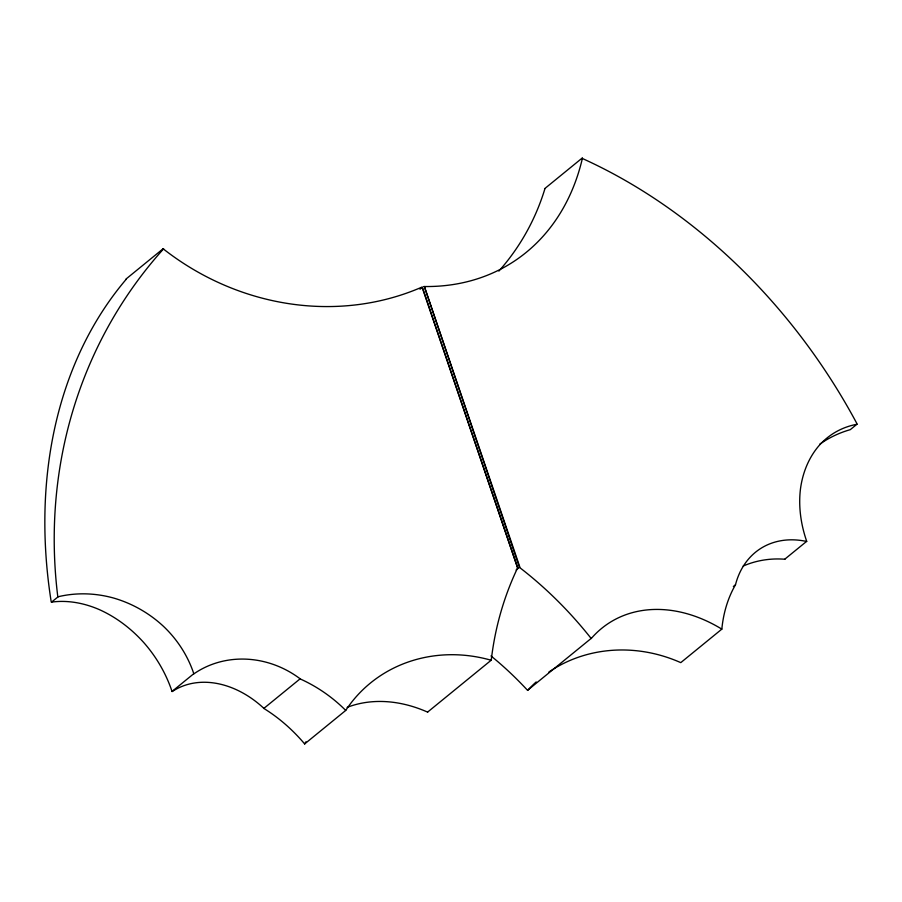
<?xml version="1.0" encoding="UTF-8"?>
<svg xmlns="http://www.w3.org/2000/svg" width="902" height="902" viewBox="0 0 902 902"><rect width="100%" height="100%" fill="white"/><g stroke="black" fill="none" stroke-linecap="round" stroke-linejoin="round"><path stroke-width="1.35" d="M125.761 279.248L163.341 248.58M419.994 289.238L422.395 287.276L517.624 567.877A329.422 304.019 40.6 0 0 491.252 660.163L427.683 712.039M544.605 188.721L582.185 158.064M516.124 569.974L519.823 566.963L424.357 286.554L519.372 567.324A329.422 250.226 56.8 0 1 591.137 638.436L527.546 690.323A329.422 304.019 40.6 0 0 490.981 655.934M345.725 710.438L304.65 743.936A141.761 107.688 56.8 0 0 263.824 708.431L300.062 678.868A141.761 130.835 40.6 0 1 345.725 710.426A142.042 131.094 40.6 0 1 491.252 660.275M733.349 586.514L735.48 584.778A92.861 70.536 56.8 0 1 806.715 541.482M784.943 559.06L806.704 541.313A109.289 83.018 56.8 0 1 800.514 488.613C802.633 473.02 808.575 457.866 818.858 445.836A113.449 86.175 56.8 0 1 856.9 424.267L850.293 429.656A113.449 104.7 40.6 0 0 819.738 444.212M735.491 584.778A141.761 107.688 56.8 0 0 721.837 629.122L680.773 662.632A142.042 131.094 40.6 0 0 548.89 672.013M422.159 287.467L517.624 567.877M304.662 743.947A142.042 107.902 56.8 0 1 305.981 741.76M347.146 707.36A142.042 107.902 56.8 0 1 427.661 712.14M421.967 287.095A255.604 235.896 40.6 0 1 163.161 248.805M51.245 602.085A491.274 373.18 56.8 0 1 126.009 279.507M57.796 596.741A491.274 453.39 40.6 0 1 163.612 248.828M172.135 691.597A92.861 70.536 56.8 0 1 263.88 708.352M193.907 673.839A92.861 85.701 40.6 0 1 300.118 678.789M591.216 638.537A142.042 107.902 56.8 0 1 721.837 629.134M527.636 690.402A142.042 131.094 40.6 0 1 536.194 681.935M582.433 158.2A255.604 194.155 56.8 0 1 423.827 286.52M544.887 188.834A255.604 235.896 40.6 0 1 498.874 271.096M582.128 158.38A491.274 373.18 56.8 0 1 857.182 424.132M743.203 566.039A92.861 85.701 40.6 0 1 784.943 559.24M58.19 596.718L51.572 602.108A113.449 86.175 56.8 0 1 99.558 609.707C116.369 617.295 131.241 628.694 143.576 642.359A109.289 83.018 56.8 0 1 172.034 691.439L193.795 673.693A109.289 100.866 40.6 0 0 163.352 626.225C149.27 613.157 132.244 603.461 113.799 598.094A113.449 104.7 40.6 0 0 58.19 596.729"/></g></svg>
